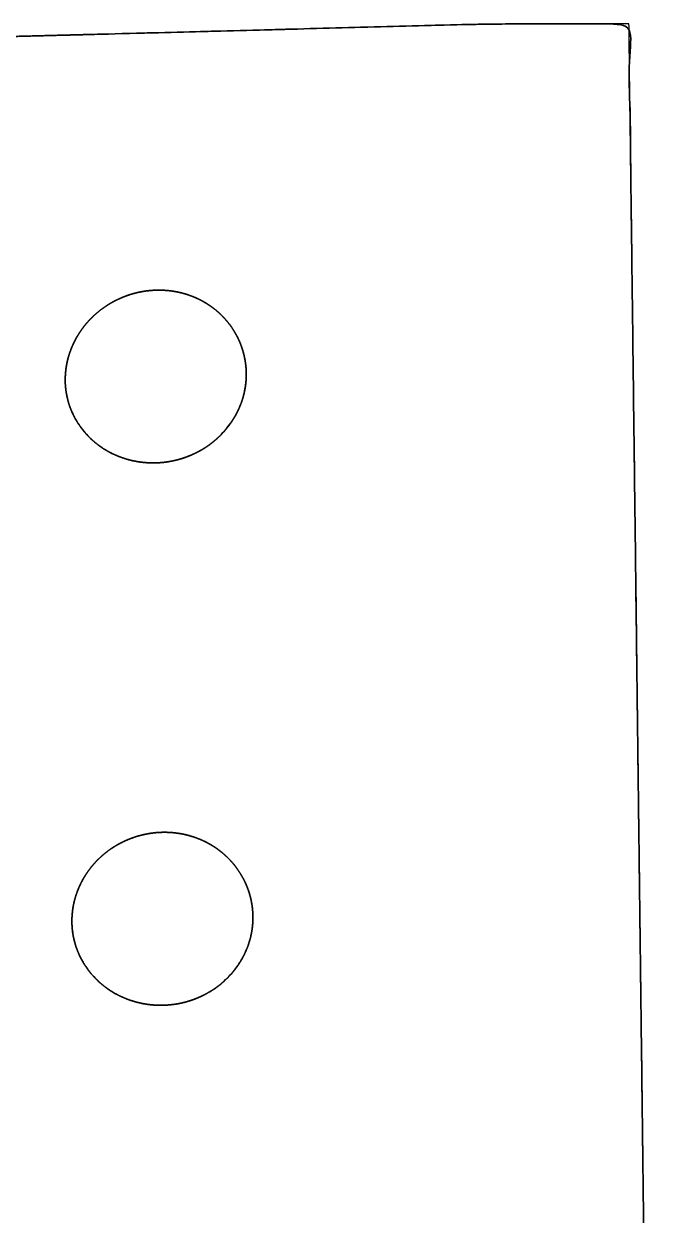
# Model space of a CAD drawing. Header units: millimetres. Extents: x 0 to 2650, y -1173 to 718.
# Drawn here: x 1140.6 to 1273.1, y 474.3 to 717.9 of the extents above; entities that cross this region are included whole.
import ezdxf

# ---------------------------------------------------------------- set-up
doc = ezdxf.new("R2010")
doc.units = ezdxf.units.MM
doc.layers.add('Blocks', color=7, linetype='Continuous')
doc.layers.add('Blocks$Inner', color=7, linetype='Continuous', lineweight=25, true_color=0x007f00)
doc.layers.add('Blocks$Outline', color=7, linetype='Continuous', lineweight=35, true_color=0xff3f3f)

# ---------------------------------------------------------------- blocks, each defined once
blk = doc.blocks.new('Balcony Lounge Bench Front')
at = {"layer": 'Blocks$Inner'}
for points, knots in [([(1229.03, 717.67), (1217.41, 717.37), (1205.79, 717.05), (1194.16, 716.74), (1170.93, 716.12), (1147.69, 715.51), (1124.44, 714.92), (1105.37, 714.44), (1085.8, 713.96), (1065.73, 713.49), (1038.53, 712.85), (1011.88, 712.28), (985.8, 711.77), (985.48, 711.76), (985.16, 711.76), (984.84, 711.75), (964.78, 711.36), (944.61, 711.01), (924.33, 710.69), (909.44, 710.46), (894.76, 710.26), (880.3, 710.08), (866.32, 709.91), (852.72, 709.76), (839.5, 709.64), (839.34, 709.64), (839.19, 709.64), (839.03, 709.63), (815.29, 709.41), (791.32, 709.25), (767.57, 709.15), (746.77, 709.06), (725.79, 709.01), (704.99, 709.01)], [483.749244, 483.749244, 483.749244, 483.749244, 518.814716, 518.814716, 518.814716, 588.890593, 588.890593, 588.890593, 647.860592, 647.860592, 647.860592, 728.074023, 728.074023, 728.074023, 729.039601, 729.039601, 729.039601, 789.695526, 789.695526, 789.695526, 833.799507, 833.799507, 833.799507, 874.65809, 874.65809, 874.65809, 875.123687, 875.123687, 875.123687, 946.622931, 946.622931, 946.622931, 1009.202222, 1009.202222, 1009.202222, 1009.202222]), ([(1246.77, 717.84), (1243.76, 717.84), (1240.97, 717.85), (1237.96, 717.82), (1234.99, 717.8), (1231.99, 717.75), (1229.03, 717.67)], [465.98297, 465.98297, 465.98297, 465.98297, 474.803647, 474.803647, 474.803647, 483.749244, 483.749244, 483.749244, 483.749244]), ([(1166.94, 628.08), (1168.18, 628.07), (1169.4, 628.18), (1170.62, 628.41), (1171.22, 628.52), (1171.83, 628.66), (1172.42, 628.83), (1173.01, 629), (1173.61, 629.2), (1174.18, 629.42), (1175.33, 629.87), (1176.43, 630.42), (1177.47, 631.08), (1177.73, 631.24), (1177.98, 631.41), (1178.23, 631.58), (1178.49, 631.76), (1178.74, 631.94), (1178.98, 632.13), (1179.46, 632.5), (1179.93, 632.89), (1180.37, 633.31), (1181.25, 634.14), (1182.04, 635.04), (1182.74, 636), (1182.92, 636.25), (1183.09, 636.5), (1183.25, 636.75), (1183.41, 637), (1183.57, 637.25), (1183.72, 637.5), (1184.01, 638.01), (1184.28, 638.53), (1184.52, 639.07), (1184.77, 639.6), (1184.98, 640.14), (1185.17, 640.68), (1185.26, 640.96), (1185.35, 641.24), (1185.43, 641.51), (1185.51, 641.79), (1185.58, 642.08), (1185.65, 642.36), (1185.91, 643.48), (1186.05, 644.61), (1186.08, 645.74), (1186.08, 645.89), (1186.08, 646.03), (1186.08, 646.18)], [160.116693, 160.116693, 160.116693, 160.116693, 163.82981, 163.82981, 163.82981, 165.68185, 165.68185, 165.68185, 167.546588, 167.546588, 167.546588, 171.244552, 171.244552, 171.244552, 172.170214, 172.170214, 172.170214, 173.101098, 173.101098, 173.101098, 174.952354, 174.952354, 174.952354, 178.638245, 178.638245, 178.638245, 179.566124, 179.566124, 179.566124, 180.490079, 180.490079, 180.490079, 182.325152, 182.325152, 182.325152, 184.157399, 184.157399, 184.157399, 185.077815, 185.077815, 185.077815, 186.002796, 186.002796, 186.002796, 189.669817, 189.669817, 189.669817, 190.14048, 190.14048, 190.14048, 190.14048]), ([(1149.08, 645.05), (1149.08, 644.07), (1149.17, 643.1), (1149.35, 642.14), (1149.4, 641.86), (1149.45, 641.59), (1149.52, 641.31), (1149.58, 641.04), (1149.65, 640.77), (1149.73, 640.5), (1149.88, 639.97), (1150.07, 639.44), (1150.28, 638.93), (1150.48, 638.41), (1150.72, 637.9), (1150.98, 637.41), (1151.11, 637.16), (1151.25, 636.91), (1151.4, 636.67), (1151.54, 636.43), (1151.69, 636.18), (1151.85, 635.95), (1152.48, 635.01), (1153.2, 634.13), (1154.01, 633.32), (1154.42, 632.92), (1154.85, 632.53), (1155.3, 632.17), (1155.53, 631.98), (1155.76, 631.8), (1156, 631.63), (1156.23, 631.46), (1156.47, 631.29), (1156.72, 631.13), (1157.7, 630.48), (1158.74, 629.94), (1159.84, 629.48), (1160.4, 629.26), (1160.97, 629.06), (1161.55, 628.88), (1162.12, 628.71), (1162.71, 628.56), (1163.3, 628.45), (1164.5, 628.21), (1165.71, 628.09), (1166.94, 628.08)], [131.051475, 131.051475, 131.051475, 131.051475, 134.255959, 134.255959, 134.255959, 135.180737, 135.180737, 135.180737, 136.101025, 136.101025, 136.101025, 137.932197, 137.932197, 137.932197, 139.765233, 139.765233, 139.765233, 140.687844, 140.687844, 140.687844, 141.61449, 141.61449, 141.61449, 145.294855, 145.294855, 145.294855, 147.143208, 147.143208, 147.143208, 148.07277, 148.07277, 148.07277, 148.997226, 148.997226, 148.997226, 152.690666, 152.690666, 152.690666, 154.55371, 154.55371, 154.55371, 156.404576, 156.404576, 156.404576, 160.116693, 160.116693, 160.116693, 160.116693]), ([(1150.45, 534.36), (1150.45, 533.33), (1150.54, 532.31), (1150.73, 531.3), (1150.79, 531.02), (1150.85, 530.75), (1150.91, 530.47), (1150.98, 530.2), (1151.05, 529.93), (1151.13, 529.66), (1151.29, 529.12), (1151.48, 528.59), (1151.7, 528.07), (1151.91, 527.55), (1152.15, 527.04), (1152.42, 526.55), (1152.55, 526.3), (1152.69, 526.05), (1152.84, 525.8), (1152.99, 525.56), (1153.14, 525.32), (1153.3, 525.08), (1153.94, 524.13), (1154.68, 523.25), (1155.5, 522.44), (1155.92, 522.03), (1156.35, 521.64), (1156.81, 521.27), (1157.04, 521.09), (1157.28, 520.91), (1157.52, 520.73), (1157.75, 520.56), (1158, 520.39), (1158.24, 520.23), (1159.23, 519.58), (1160.29, 519.03), (1161.4, 518.58), (1161.96, 518.35), (1162.53, 518.15), (1163.12, 517.98), (1163.7, 517.8), (1164.29, 517.66), (1164.88, 517.54), (1166.08, 517.31), (1167.3, 517.19), (1168.53, 517.18)], [130.709713, 130.709713, 130.709713, 130.709713, 134.067387, 134.067387, 134.067387, 134.99085, 134.99085, 134.99085, 135.909784, 135.909784, 135.909784, 137.738185, 137.738185, 137.738185, 139.568251, 139.568251, 139.568251, 140.489266, 140.489266, 140.489266, 141.41436, 141.41436, 141.41436, 145.087871, 145.087871, 145.087871, 146.932073, 146.932073, 146.932073, 147.859618, 147.859618, 147.859618, 148.781992, 148.781992, 148.781992, 152.465944, 152.465944, 152.465944, 154.32373, 154.32373, 154.32373, 156.169183, 156.169183, 156.169183, 159.869581, 159.869581, 159.869581, 159.869581]), ([(1168.53, 517.18), (1169.76, 517.18), (1170.99, 517.29), (1172.2, 517.51), (1172.81, 517.63), (1173.4, 517.77), (1174, 517.94), (1174.59, 518.11), (1175.18, 518.31), (1175.75, 518.53), (1176.89, 518.98), (1177.98, 519.54), (1179.01, 520.19), (1179.26, 520.35), (1179.52, 520.52), (1179.77, 520.69), (1180.01, 520.87), (1180.26, 521.05), (1180.5, 521.24), (1180.98, 521.61), (1181.44, 522), (1181.87, 522.42), (1182.74, 523.24), (1183.52, 524.14), (1184.21, 525.1), (1184.38, 525.35), (1184.55, 525.59), (1184.71, 525.84), (1184.87, 526.09), (1185.02, 526.34), (1185.16, 526.6), (1185.45, 527.11), (1185.72, 527.62), (1185.95, 528.15), (1186.19, 528.68), (1186.4, 529.22), (1186.58, 529.77), (1186.67, 530.04), (1186.75, 530.32), (1186.83, 530.59), (1186.91, 530.87), (1186.98, 531.15), (1187.04, 531.44), (1187.29, 532.55), (1187.42, 533.68), (1187.44, 534.82), (1187.44, 534.91), (1187.45, 535.01), (1187.45, 535.1)], [159.869581, 159.869581, 159.869581, 159.869581, 163.570365, 163.570365, 163.570365, 165.416267, 165.416267, 165.416267, 167.274708, 167.274708, 167.274708, 170.960604, 170.960604, 170.960604, 171.883527, 171.883527, 171.883527, 172.811678, 172.811678, 172.811678, 174.657171, 174.657171, 174.657171, 178.333528, 178.333528, 178.333528, 179.259261, 179.259261, 179.259261, 180.180883, 180.180883, 180.180883, 182.011919, 182.011919, 182.011919, 183.84087, 183.84087, 183.84087, 184.759883, 184.759883, 184.759883, 185.683361, 185.683361, 185.683361, 189.344879, 189.344879, 189.344879, 189.656915, 189.656915, 189.656915, 189.656915])]:
    blk.add_open_spline(points, degree=3, knots=knots, dxfattribs=at)
for points, degree in [([(1264.3, 717.83), (1258.46, 717.85), (1252.62, 717.85), (1246.77, 717.84)], 3), ([(1264.4, 709.23), (1264.4, 709.5), (1264.39, 710.03), (1264.38, 710.81), (1264.37, 711.57), (1264.37, 712.31), (1264.36, 713.01), (1264.35, 713.67), (1264.34, 714.3), (1264.34, 714.89), (1264.33, 715.43), (1264.33, 715.92), (1264.32, 716.36), (1264.32, 716.75), (1264.31, 717.08), (1264.31, 717.35), (1264.3, 717.57), (1264.3, 717.73), (1264.3, 717.79), (1264.3, 717.83)], 3), ([(1268.27, 392.46), (1266.34, 550.84), (1264.4, 709.23)], 2)]:
    blk.add_open_spline(points, degree=degree, dxfattribs=at)
for points, weights, knots in [([(1168.06, 663.41), (1167.78, 663.41), (1167.5, 663.4), (1167.23, 663.39), (1166.9, 663.37), (1166.57, 663.34), (1166.24, 663.31), (1165.63, 663.25), (1165.03, 663.16), (1164.43, 663.04), (1163.24, 662.8), (1162.08, 662.45), (1160.95, 662), (1160.39, 661.77), (1159.83, 661.52), (1159.28, 661.24), (1158.74, 660.96), (1158.22, 660.66), (1157.71, 660.33), (1156.69, 659.68), (1155.73, 658.94), (1154.85, 658.1), (1153.96, 657.27), (1153.17, 656.36), (1152.47, 655.39), (1152.13, 654.91), (1151.8, 654.41), (1151.5, 653.89), (1151.2, 653.38), (1150.92, 652.84), (1150.68, 652.3), (1150.18, 651.22), (1149.8, 650.11), (1149.54, 648.97), (1149.47, 648.68), (1149.41, 648.4), (1149.36, 648.11), (1149.31, 647.82), (1149.26, 647.53), (1149.22, 647.24), (1149.15, 646.65), (1149.11, 646.07), (1149.09, 645.49), (1149.09, 645.34), (1149.08, 645.2), (1149.08, 645.05)], [1, 1, 1, 1, 0.999999955845, 0.999999911691, 0.999999867538, 0.999999867038, 0.999999866547, 0.999999866069, 0.999999865115, 0.999999864211, 0.999999863366, 0.999999862944, 0.999999862535, 0.999999862151, 0.999999861766, 0.999999861405, 0.999999861066, 0.999999860388, 0.999999859801, 0.999999859312, 0.999999858823, 0.999999858448, 0.999999858179, 0.999999858045, 0.999999857937, 0.999999857857, 0.999999857776, 0.999999857722, 0.999999857696, 0.999999857643, 0.999999857697, 0.999999857847, 0.999999857884, 0.999999857928, 0.999999857978, 0.999999858027, 0.999999858083, 0.999999858144, 0.999999858267, 0.999999858411, 0.999999858576, 0.999999858617, 0.99999985866, 0.999999858704], [87.850623, 87.850623, 87.850623, 87.850623, 89.067969, 89.067969, 89.067969, 90.527146, 90.527146, 90.527146, 93.199259, 93.199259, 93.199259, 98.510759, 98.510759, 98.510759, 101.184701, 101.184701, 101.184701, 103.83747, 103.83747, 103.83747, 109.151509, 109.151509, 109.151509, 114.459431, 114.459431, 114.459431, 117.107649, 117.107649, 117.107649, 119.773864, 119.773864, 119.773864, 125.065742, 125.065742, 125.065742, 126.392781, 126.392781, 126.392781, 127.727665, 127.727665, 127.727665, 130.381619, 130.381619, 130.381619, 131.051475, 131.051475, 131.051475, 131.051475]), ([(1186.08, 646.18), (1186.08, 646.61), (1186.07, 647.05), (1186.04, 647.48), (1186.01, 647.77), (1185.98, 648.07), (1185.95, 648.36), (1185.91, 648.65), (1185.86, 648.94), (1185.81, 649.22), (1185.6, 650.37), (1185.28, 651.48), (1184.85, 652.56), (1184.74, 652.83), (1184.62, 653.09), (1184.5, 653.36), (1184.37, 653.62), (1184.24, 653.89), (1184.11, 654.14), (1183.83, 654.66), (1183.53, 655.16), (1183.21, 655.64), (1182.57, 656.6), (1181.82, 657.49), (1180.98, 658.32), (1180.14, 659.14), (1179.23, 659.87), (1178.24, 660.5), (1177.75, 660.82), (1177.24, 661.12), (1176.71, 661.39), (1176.19, 661.66), (1175.64, 661.9), (1175.09, 662.12), (1173.98, 662.56), (1172.84, 662.88), (1171.66, 663.1), (1171.07, 663.21), (1170.48, 663.29), (1169.87, 663.34), (1169.27, 663.39), (1168.66, 663.42), (1168.06, 663.41)], [0.99999993332, 0.999999933313, 0.9999999333, 0.999999933281, 0.999999933267, 0.999999933251, 0.999999933231, 0.999999933212, 0.999999933189, 0.999999933164, 0.999999933061, 0.999999932909, 0.999999932703, 0.999999932652, 0.999999932597, 0.999999932539, 0.99999993248, 0.999999932418, 0.999999932354, 0.999999932224, 0.999999932083, 0.999999931929, 0.999999931621, 0.999999931264, 0.999999930855, 0.999999930446, 0.999999929996, 0.999999929509, 0.999999929266, 0.999999929013, 0.999999928751, 0.999999928489, 0.999999928217, 0.999999927941, 0.999999927389, 0.99999992682, 0.999999926237, 0.999999925946, 0.99999992565, 0.999999925353, 0.999999950234, 0.999999975116, 1], [190.14048, 190.14048, 190.14048, 190.14048, 191.492946, 191.492946, 191.492946, 192.409684, 192.409684, 192.409684, 193.321399, 193.321399, 193.321399, 196.957079, 196.957079, 196.957079, 197.871576, 197.871576, 197.871576, 198.788907, 198.788907, 198.788907, 200.610083, 200.610083, 200.610083, 204.259835, 204.259835, 204.259835, 207.914986, 207.914986, 207.914986, 209.739233, 209.739233, 209.739233, 211.577574, 211.577574, 211.577574, 215.227997, 215.227997, 215.227997, 217.063485, 217.063485, 217.063485, 218.902095, 218.902095, 218.902095, 218.902095]), ([(1169.25, 552.55), (1169.08, 552.55), (1168.9, 552.55), (1168.72, 552.54), (1168.29, 552.53), (1167.86, 552.5), (1167.43, 552.46), (1166.82, 552.39), (1166.22, 552.3), (1165.63, 552.19), (1164.44, 551.95), (1163.28, 551.61), (1162.15, 551.16), (1161.59, 550.93), (1161.03, 550.67), (1160.49, 550.4), (1159.95, 550.12), (1159.43, 549.81), (1158.92, 549.49), (1158.41, 549.17), (1157.92, 548.82), (1157.45, 548.45), (1156.98, 548.08), (1156.52, 547.68), (1156.08, 547.26), (1155.2, 546.43), (1154.42, 545.53), (1153.74, 544.56), (1153.39, 544.07), (1153.07, 543.57), (1152.78, 543.06), (1152.48, 542.54), (1152.21, 542.01), (1151.97, 541.47), (1151.49, 540.39), (1151.12, 539.28), (1150.86, 538.14), (1150.8, 537.85), (1150.74, 537.56), (1150.69, 537.27), (1150.64, 536.98), (1150.6, 536.69), (1150.57, 536.4), (1150.5, 535.82), (1150.46, 535.23), (1150.45, 534.65), (1150.45, 534.56), (1150.45, 534.46), (1150.45, 534.36)], [1, 1, 1, 1, 0.999999991736, 0.999999983473, 0.99999997521, 0.999999975147, 0.999999975085, 0.999999975025, 0.999999974905, 0.999999974792, 0.999999974688, 0.999999974636, 0.999999974587, 0.99999997454, 0.999999974494, 0.99999997445, 0.99999997441, 0.99999997437, 0.999999974333, 0.9999999743, 0.999999974266, 0.999999974236, 0.999999974209, 0.999999974155, 0.999999974116, 0.999999974092, 0.99999997408, 0.999999974072, 0.999999974067, 0.999999974062, 0.999999974061, 0.999999974063, 0.999999974067, 0.999999974085, 0.999999974115, 0.999999974123, 0.999999974131, 0.99999997414, 0.999999974149, 0.999999974159, 0.99999997417, 0.999999974191, 0.999999974214, 0.99999997424, 0.999999974244, 0.999999974249, 0.999999974253], [87.789641, 87.789641, 87.789641, 87.789641, 88.569659, 88.569659, 88.569659, 90.459526, 90.459526, 90.459526, 93.124723, 93.124723, 93.124723, 98.424745, 98.424745, 98.424745, 101.093812, 101.093812, 101.093812, 103.742205, 103.742205, 103.742205, 106.383946, 106.383946, 106.383946, 109.044612, 109.044612, 109.044612, 114.348429, 114.348429, 114.348429, 116.996275, 116.996275, 116.996275, 119.661792, 119.661792, 119.661792, 124.952969, 124.952969, 124.952969, 126.280133, 126.280133, 126.280133, 127.61497, 127.61497, 127.61497, 130.268177, 130.268177, 130.268177, 130.709713, 130.709713, 130.709713, 130.709713]), ([(1187.45, 535.1), (1187.45, 535.59), (1187.43, 536.07), (1187.38, 536.56), (1187.36, 536.85), (1187.33, 537.14), (1187.29, 537.44), (1187.25, 537.73), (1187.2, 538.01), (1187.15, 538.3), (1186.93, 539.44), (1186.6, 540.56), (1186.15, 541.64), (1186.04, 541.91), (1185.92, 542.17), (1185.8, 542.44), (1185.67, 542.7), (1185.54, 542.97), (1185.4, 543.22), (1185.12, 543.74), (1184.82, 544.24), (1184.49, 544.72), (1183.84, 545.68), (1183.09, 546.58), (1182.24, 547.41), (1181.82, 547.82), (1181.37, 548.21), (1180.91, 548.58), (1180.45, 548.95), (1179.97, 549.29), (1179.48, 549.61), (1178.98, 549.93), (1178.47, 550.23), (1177.94, 550.5), (1177.41, 550.77), (1176.86, 551.02), (1176.31, 551.24), (1175.19, 551.68), (1174.05, 552.01), (1172.87, 552.23), (1172.28, 552.34), (1171.68, 552.42), (1171.07, 552.48), (1170.47, 552.53), (1169.86, 552.56), (1169.25, 552.55)], [0.999999965932, 0.999999965929, 0.999999965924, 0.999999965915, 0.99999996591, 0.999999965904, 0.999999965897, 0.99999996589, 0.999999965882, 0.999999965873, 0.999999965836, 0.999999965782, 0.99999996571, 0.999999965691, 0.999999965672, 0.999999965652, 0.999999965631, 0.99999996561, 0.999999965587, 0.999999965542, 0.999999965493, 0.999999965439, 0.999999965332, 0.999999965208, 0.999999965067, 0.999999964996, 0.999999964922, 0.999999964845, 0.999999964767, 0.999999964687, 0.999999964603, 0.99999996452, 0.999999964433, 0.999999964344, 0.999999964254, 0.999999964161, 0.999999964067, 0.999999963879, 0.999999963685, 0.999999963488, 0.99999996339, 0.99999996329, 0.99999996319, 0.99999997546, 0.999999987729, 1], [189.656915, 189.656915, 189.656915, 189.656915, 191.165478, 191.165478, 191.165478, 192.081142, 192.081142, 192.081142, 192.991683, 192.991683, 192.991683, 196.622263, 196.622263, 196.622263, 197.535297, 197.535297, 197.535297, 198.451071, 198.451071, 198.451071, 200.268808, 200.268808, 200.268808, 203.909967, 203.909967, 203.909967, 205.736813, 205.736813, 205.736813, 207.550682, 207.550682, 207.550682, 209.368956, 209.368956, 209.368956, 211.201161, 211.201161, 211.201161, 214.838665, 214.838665, 214.838665, 216.667304, 216.667304, 216.667304, 218.499354, 218.499354, 218.499354, 218.499354])]:
    blk.add_rational_spline(points, weights, degree=3, knots=knots, dxfattribs=at)
at = {"layer": 'Blocks$Outline'}
for points, weights, knots in [([(1272.78, 7.4), (1272.85, 7.4), (1272.91, 7.41), (1272.98, 7.41), (1271.81, 102.57), (1270.65, 197.73), (1269.49, 292.89), (1269.09, 325.86), (1268.67, 359.69), (1268.27, 392.46), (1266.98, 498.05), (1265.69, 603.64), (1264.4, 709.23), (1264.4, 709.5), (1264.39, 710.03), (1264.38, 710.81), (1264.37, 711.57), (1264.37, 712.31), (1264.36, 713.01), (1264.35, 713.67), (1264.34, 714.3), (1264.34, 714.89), (1264.33, 715.43), (1264.33, 715.92), (1264.32, 716.36), (1264.32, 716.75), (1264.31, 717.08), (1264.31, 717.35), (1264.3, 717.57), (1264.3, 717.73), (1264.3, 717.79), (1264.3, 717.83), (1258.46, 717.85), (1252.62, 717.85), (1246.77, 717.84), (1243.76, 717.84), (1240.97, 717.85), (1237.96, 717.82), (1234.99, 717.8), (1231.99, 717.75), (1229.03, 717.67), (1217.41, 717.37), (1205.79, 717.05), (1194.16, 716.74), (1170.93, 716.12), (1147.69, 715.51), (1124.44, 714.92), (1105.37, 714.44), (1085.8, 713.96), (1065.73, 713.49), (1038.53, 712.85), (1011.88, 712.28), (985.8, 711.77), (985.48, 711.76), (985.16, 711.76), (984.84, 711.75), (964.78, 711.36), (944.61, 711.01), (924.33, 710.69), (909.44, 710.46), (894.76, 710.26), (880.3, 710.08), (866.32, 709.91), (852.72, 709.76), (839.5, 709.64), (839.34, 709.64), (839.19, 709.64), (839.03, 709.63), (815.29, 709.41), (791.32, 709.25), (767.57, 709.15), (746.77, 709.06), (725.79, 709.01), (704.99, 709.01), (684.2, 709.01), (663.22, 709.06), (642.42, 709.15), (618.67, 709.25), (594.7, 709.41), (570.96, 709.63), (570.8, 709.64), (570.65, 709.64), (570.49, 709.64), (557.27, 709.76), (543.66, 709.91), (529.69, 710.08), (515.22, 710.26), (500.55, 710.46), (485.66, 710.69), (465.38, 711.01), (445.21, 711.36), (425.15, 711.75), (424.83, 711.76), (424.51, 711.76), (424.19, 711.77), (398.11, 712.28), (371.46, 712.85), (344.26, 713.49), (324.19, 713.96), (304.62, 714.44), (285.55, 714.92), (262.3, 715.51), (239.06, 716.12), (215.83, 716.74), (204.2, 717.05), (192.58, 717.37), (180.96, 717.67), (178, 717.75), (175, 717.8), (172.03, 717.82), (169.02, 717.85), (166.23, 717.84), (163.21, 717.84), (157.37, 717.85), (151.53, 717.85), (145.69, 717.83), (145.69, 717.79), (145.69, 717.73), (145.69, 717.57), (145.68, 717.35), (145.68, 717.08), (145.67, 716.75), (145.67, 716.36), (145.66, 715.92), (145.66, 715.43), (145.65, 714.89), (145.65, 714.3), (145.64, 713.67), (145.63, 713.01), (145.62, 712.31), (145.61, 711.57), (145.61, 710.81), (145.6, 710.03), (145.59, 709.5), (145.59, 709.23), (144.3, 603.64), (143.01, 498.05), (141.72, 392.46), (141.32, 359.69), (140.9, 325.86), (140.5, 292.89), (139.34, 197.73), (138.18, 102.57), (137.01, 7.41), (137.08, 7.41), (137.14, 7.4), (137.21, 7.4)], [1, 1, 1, 1, 1, 1, 1, 0.98089198336, 0.98089198336, 1, 1, 1, 1, 1, 1, 1, 1, 1, 1, 1, 1, 1, 1, 1, 1, 1, 1, 1, 1, 1, 1, 1, 1, 1, 1, 1, 1, 1, 1, 1, 1, 1, 1, 1, 1, 1, 1, 1, 1, 1, 1, 1, 1, 1, 1, 1, 1, 1, 1, 1, 1, 1, 1, 1, 1, 1, 1, 1, 1, 1, 1, 1, 1, 1, 1, 1, 1, 1, 1, 1, 1, 1, 1, 1, 1, 1, 1, 1, 1, 1, 1, 1, 1, 1, 1, 1, 1, 1, 1, 1, 1, 1, 1, 1, 1, 1, 1, 1, 1, 1, 1, 1, 1, 1, 1, 1, 1, 1, 1, 1, 1, 1, 1, 1, 1, 1, 1, 1, 1, 1, 1, 1, 1, 1, 1, 1, 1, 1, 0.98089198336, 0.98089198336, 1, 1, 1, 1, 1, 1, 1], [0.991235, 0.991235, 0.991235, 0.991235, 1, 1, 1, 2, 2, 2, 104.520259, 104.520259, 104.520259, 431.459196, 431.459196, 431.459196, 432.459196, 433.459196, 434.459196, 435.459196, 436.459196, 437.459196, 438.459196, 439.459196, 440.459196, 441.459196, 442.459196, 443.459196, 444.459196, 445.459196, 446.459196, 447.459196, 448.459196, 448.459196, 448.459196, 465.98297, 465.98297, 465.98297, 474.803647, 474.803647, 474.803647, 483.749244, 483.749244, 483.749244, 518.814716, 518.814716, 518.814716, 588.890593, 588.890593, 588.890593, 647.860592, 647.860592, 647.860592, 728.074023, 728.074023, 728.074023, 729.039601, 729.039601, 729.039601, 789.695526, 789.695526, 789.695526, 833.799507, 833.799507, 833.799507, 874.65809, 874.65809, 874.65809, 875.123687, 875.123687, 875.123687, 946.622931, 946.622931, 946.622931, 1009.202222, 1009.202222, 1009.202222, 1071.781512, 1071.781512, 1071.781512, 1143.280756, 1143.280756, 1143.280756, 1143.746353, 1143.746353, 1143.746353, 1184.604936, 1184.604936, 1184.604936, 1228.708918, 1228.708918, 1228.708918, 1289.364842, 1289.364842, 1289.364842, 1290.33042, 1290.33042, 1290.33042, 1370.543851, 1370.543851, 1370.543851, 1429.51385, 1429.51385, 1429.51385, 1499.589727, 1499.589727, 1499.589727, 1534.655199, 1534.655199, 1534.655199, 1543.600796, 1543.600796, 1543.600796, 1552.421473, 1552.421473, 1552.421473, 1569.945248, 1569.945248, 1569.945248, 1570.945248, 1571.945248, 1572.945248, 1573.945248, 1574.945248, 1575.945248, 1576.945248, 1577.945248, 1578.945248, 1579.945248, 1580.945248, 1581.945248, 1582.945248, 1583.945248, 1584.945248, 1585.945248, 1586.945248, 1586.945248, 1586.945248, 1913.884184, 1913.884184, 1913.884184, 2016.404443, 2016.404443, 2016.404443, 2017.404443, 2017.404443, 2017.404443, 2017.413208, 2017.413208, 2017.413208, 2017.413208]), ([(1168.06, 663.41), (1168.66, 663.42), (1169.27, 663.39), (1169.87, 663.34), (1170.48, 663.29), (1171.07, 663.21), (1171.66, 663.1), (1172.84, 662.88), (1173.98, 662.56), (1175.09, 662.12), (1175.64, 661.9), (1176.19, 661.66), (1176.71, 661.39), (1177.24, 661.12), (1177.75, 660.82), (1178.24, 660.5), (1179.23, 659.87), (1180.14, 659.14), (1180.98, 658.32), (1181.82, 657.49), (1182.57, 656.6), (1183.21, 655.64), (1183.53, 655.16), (1183.83, 654.66), (1184.11, 654.14), (1184.24, 653.89), (1184.37, 653.62), (1184.5, 653.36), (1184.62, 653.09), (1184.74, 652.83), (1184.85, 652.56), (1185.28, 651.48), (1185.6, 650.37), (1185.81, 649.22), (1185.86, 648.94), (1185.91, 648.65), (1185.95, 648.36), (1185.98, 648.07), (1186.01, 647.77), (1186.04, 647.48), (1186.07, 647.05), (1186.08, 646.61), (1186.08, 646.18), (1186.08, 646.03), (1186.08, 645.89), (1186.08, 645.74), (1186.05, 644.61), (1185.91, 643.48), (1185.65, 642.36), (1185.58, 642.08), (1185.51, 641.79), (1185.43, 641.51), (1185.35, 641.24), (1185.26, 640.96), (1185.17, 640.68), (1184.98, 640.14), (1184.77, 639.6), (1184.52, 639.07), (1184.28, 638.53), (1184.01, 638.01), (1183.72, 637.5), (1183.57, 637.25), (1183.41, 637), (1183.25, 636.75), (1183.09, 636.5), (1182.92, 636.25), (1182.74, 636), (1182.04, 635.04), (1181.25, 634.14), (1180.37, 633.31), (1179.93, 632.89), (1179.46, 632.5), (1178.98, 632.13), (1178.74, 631.94), (1178.49, 631.76), (1178.23, 631.58), (1177.98, 631.41), (1177.73, 631.24), (1177.47, 631.08), (1176.43, 630.42), (1175.33, 629.87), (1174.18, 629.42), (1173.61, 629.2), (1173.01, 629), (1172.42, 628.83), (1171.83, 628.66), (1171.22, 628.52), (1170.62, 628.41), (1169.4, 628.18), (1168.18, 628.07), (1166.94, 628.08), (1165.71, 628.09), (1164.5, 628.21), (1163.3, 628.45), (1162.71, 628.56), (1162.12, 628.71), (1161.55, 628.88), (1160.97, 629.06), (1160.4, 629.26), (1159.84, 629.48), (1158.74, 629.94), (1157.7, 630.48), (1156.72, 631.13), (1156.47, 631.29), (1156.23, 631.46), (1156, 631.63), (1155.76, 631.8), (1155.53, 631.98), (1155.3, 632.17), (1154.85, 632.53), (1154.42, 632.92), (1154.01, 633.32), (1153.2, 634.13), (1152.48, 635.01), (1151.85, 635.95), (1151.69, 636.18), (1151.54, 636.43), (1151.4, 636.67), (1151.25, 636.91), (1151.11, 637.16), (1150.98, 637.41), (1150.72, 637.9), (1150.48, 638.41), (1150.28, 638.93), (1150.07, 639.44), (1149.88, 639.97), (1149.73, 640.5), (1149.65, 640.77), (1149.58, 641.04), (1149.52, 641.31), (1149.45, 641.59), (1149.4, 641.86), (1149.35, 642.14), (1149.17, 643.1), (1149.08, 644.07), (1149.08, 645.05), (1149.08, 645.2), (1149.09, 645.34), (1149.09, 645.49), (1149.11, 646.07), (1149.15, 646.65), (1149.22, 647.24), (1149.26, 647.53), (1149.31, 647.82), (1149.36, 648.11), (1149.41, 648.4), (1149.47, 648.68), (1149.54, 648.97), (1149.8, 650.11), (1150.18, 651.22), (1150.68, 652.3), (1150.92, 652.84), (1151.2, 653.38), (1151.5, 653.89), (1151.8, 654.41), (1152.13, 654.91), (1152.47, 655.39), (1153.17, 656.36), (1153.96, 657.27), (1154.85, 658.1), (1155.73, 658.94), (1156.69, 659.68), (1157.71, 660.33), (1158.22, 660.66), (1158.74, 660.96), (1159.28, 661.24), (1159.83, 661.52), (1160.39, 661.77), (1160.95, 662), (1162.08, 662.45), (1163.24, 662.8), (1164.43, 663.04), (1165.03, 663.16), (1165.63, 663.25), (1166.24, 663.31), (1166.57, 663.34), (1166.9, 663.37), (1167.23, 663.39), (1167.5, 663.4), (1167.78, 663.41), (1168.06, 663.41)], [0.999999925384, 0.9999999005, 0.999999875618, 0.999999850737, 0.999999851034, 0.99999985133, 0.999999851621, 0.999999852204, 0.999999852773, 0.999999853325, 0.999999853601, 0.999999853873, 0.999999854135, 0.999999854397, 0.99999985465, 0.999999854893, 0.99999985538, 0.999999855829, 0.999999856239, 0.999999856648, 0.999999857005, 0.999999857313, 0.999999857467, 0.999999857608, 0.999999857738, 0.999999857802, 0.999999857864, 0.999999857923, 0.999999857981, 0.999999858036, 0.999999858087, 0.999999858293, 0.999999858445, 0.999999858547, 0.999999858573, 0.999999858596, 0.999999858615, 0.999999858635, 0.999999858651, 0.999999858665, 0.999999858684, 0.999999858697, 0.999999858704, 0.999999858704, 0.999999858704, 0.999999858704, 0.999999858704, 0.999999858704, 0.999999858704, 0.999999858704, 0.999999858704, 0.999999858704, 0.999999858704, 0.999999858704, 0.999999858704, 0.999999858704, 0.999999858704, 0.999999858704, 0.999999858704, 0.999999858704, 0.999999858704, 0.999999858704, 0.999999858704, 0.999999858704, 0.999999858704, 0.999999858704, 0.999999858704, 0.999999858704, 0.999999858704, 0.999999858704, 0.999999858704, 0.999999858704, 0.999999858704, 0.999999858704, 0.999999858704, 0.999999858704, 0.999999858704, 0.999999858704, 0.999999858704, 0.999999858704, 0.999999858704, 0.999999858704, 0.999999858704, 0.999999858704, 0.999999858704, 0.999999858704, 0.999999858704, 0.999999858704, 0.999999858704, 0.999999858704, 0.999999858704, 0.999999858704, 0.999999858704, 0.999999858704, 0.999999858704, 0.999999858704, 0.999999858704, 0.999999858704, 0.999999858704, 0.999999858704, 0.999999858704, 0.999999858704, 0.999999858704, 0.999999858704, 0.999999858704, 0.999999858704, 0.999999858704, 0.999999858704, 0.999999858704, 0.999999858704, 0.999999858704, 0.999999858704, 0.999999858704, 0.999999858704, 0.999999858704, 0.999999858704, 0.999999858704, 0.999999858704, 0.999999858704, 0.999999858704, 0.999999858704, 0.999999858704, 0.999999858704, 0.999999858704, 0.999999858704, 0.999999858704, 0.999999858704, 0.999999858704, 0.999999858704, 0.999999858704, 0.999999858704, 0.999999858704, 0.999999858704, 0.999999858704, 0.999999858704, 0.999999858704, 0.99999985866, 0.999999858617, 0.999999858576, 0.999999858411, 0.999999858267, 0.999999858144, 0.999999858083, 0.999999858027, 0.999999857978, 0.999999857928, 0.999999857884, 0.999999857847, 0.999999857697, 0.999999857643, 0.999999857696, 0.999999857722, 0.999999857776, 0.999999857857, 0.999999857937, 0.999999858045, 0.999999858179, 0.999999858448, 0.999999858823, 0.999999859312, 0.999999859801, 0.999999860388, 0.999999861066, 0.999999861405, 0.999999861766, 0.999999862151, 0.999999862535, 0.999999862944, 0.999999863366, 0.999999864211, 0.999999865115, 0.999999866069, 0.999999866547, 0.999999867038, 0.999999867538, 0.999999911691, 0.999999955845, 1, 1, 1, 1], [-218.902095, -218.902095, -218.902095, -218.902095, -217.063485, -217.063485, -217.063485, -215.227997, -215.227997, -215.227997, -211.577574, -211.577574, -211.577574, -209.739233, -209.739233, -209.739233, -207.914986, -207.914986, -207.914986, -204.259835, -204.259835, -204.259835, -200.610083, -200.610083, -200.610083, -198.788907, -198.788907, -198.788907, -197.871576, -197.871576, -197.871576, -196.957079, -196.957079, -196.957079, -193.321399, -193.321399, -193.321399, -192.409684, -192.409684, -192.409684, -191.492946, -191.492946, -191.492946, -190.14048, -190.14048, -190.14048, -189.669817, -189.669817, -189.669817, -186.002796, -186.002796, -186.002796, -185.077815, -185.077815, -185.077815, -184.157399, -184.157399, -184.157399, -182.325152, -182.325152, -182.325152, -180.490079, -180.490079, -180.490079, -179.566124, -179.566124, -179.566124, -178.638245, -178.638245, -178.638245, -174.952354, -174.952354, -174.952354, -173.101098, -173.101098, -173.101098, -172.170214, -172.170214, -172.170214, -171.244552, -171.244552, -171.244552, -167.546588, -167.546588, -167.546588, -165.68185, -165.68185, -165.68185, -163.82981, -163.82981, -163.82981, -160.116693, -160.116693, -160.116693, -156.404576, -156.404576, -156.404576, -154.55371, -154.55371, -154.55371, -152.690666, -152.690666, -152.690666, -148.997226, -148.997226, -148.997226, -148.07277, -148.07277, -148.07277, -147.143208, -147.143208, -147.143208, -145.294855, -145.294855, -145.294855, -141.61449, -141.61449, -141.61449, -140.687844, -140.687844, -140.687844, -139.765233, -139.765233, -139.765233, -137.932197, -137.932197, -137.932197, -136.101025, -136.101025, -136.101025, -135.180737, -135.180737, -135.180737, -134.255959, -134.255959, -134.255959, -131.051475, -131.051475, -131.051475, -130.381619, -130.381619, -130.381619, -127.727665, -127.727665, -127.727665, -126.392781, -126.392781, -126.392781, -125.065742, -125.065742, -125.065742, -119.773864, -119.773864, -119.773864, -117.107649, -117.107649, -117.107649, -114.459431, -114.459431, -114.459431, -109.151509, -109.151509, -109.151509, -103.83747, -103.83747, -103.83747, -101.184701, -101.184701, -101.184701, -98.510759, -98.510759, -98.510759, -93.199259, -93.199259, -93.199259, -90.527146, -90.527146, -90.527146, -89.067969, -89.067969, -89.067969, -87.850623, -87.850623, -87.850623, -87.850623]), ([(1169.25, 552.55), (1169.86, 552.56), (1170.47, 552.53), (1171.07, 552.48), (1171.68, 552.42), (1172.28, 552.34), (1172.87, 552.23), (1174.05, 552.01), (1175.19, 551.68), (1176.31, 551.24), (1176.86, 551.02), (1177.41, 550.77), (1177.94, 550.5), (1178.47, 550.23), (1178.98, 549.93), (1179.48, 549.61), (1179.97, 549.29), (1180.45, 548.95), (1180.91, 548.58), (1181.37, 548.21), (1181.82, 547.82), (1182.24, 547.41), (1183.09, 546.58), (1183.84, 545.68), (1184.49, 544.72), (1184.82, 544.24), (1185.12, 543.74), (1185.4, 543.22), (1185.54, 542.97), (1185.67, 542.7), (1185.8, 542.44), (1185.92, 542.17), (1186.04, 541.91), (1186.15, 541.64), (1186.6, 540.56), (1186.93, 539.44), (1187.15, 538.3), (1187.2, 538.01), (1187.25, 537.73), (1187.29, 537.44), (1187.33, 537.14), (1187.36, 536.85), (1187.38, 536.56), (1187.43, 536.07), (1187.45, 535.59), (1187.45, 535.1), (1187.45, 535.01), (1187.44, 534.91), (1187.44, 534.82), (1187.42, 533.68), (1187.29, 532.55), (1187.04, 531.44), (1186.98, 531.15), (1186.91, 530.87), (1186.83, 530.59), (1186.75, 530.32), (1186.67, 530.04), (1186.58, 529.77), (1186.4, 529.22), (1186.19, 528.68), (1185.95, 528.15), (1185.72, 527.62), (1185.45, 527.11), (1185.16, 526.6), (1185.02, 526.34), (1184.87, 526.09), (1184.71, 525.84), (1184.55, 525.59), (1184.38, 525.35), (1184.21, 525.1), (1183.52, 524.14), (1182.74, 523.24), (1181.87, 522.42), (1181.44, 522), (1180.98, 521.61), (1180.5, 521.24), (1180.26, 521.05), (1180.01, 520.87), (1179.77, 520.69), (1179.52, 520.52), (1179.26, 520.35), (1179.01, 520.19), (1177.98, 519.54), (1176.89, 518.98), (1175.75, 518.53), (1175.18, 518.31), (1174.59, 518.11), (1174, 517.94), (1173.4, 517.77), (1172.81, 517.63), (1172.2, 517.51), (1170.99, 517.29), (1169.76, 517.18), (1168.53, 517.18), (1167.3, 517.19), (1166.08, 517.31), (1164.88, 517.54), (1164.29, 517.66), (1163.7, 517.8), (1163.12, 517.98), (1162.53, 518.15), (1161.96, 518.35), (1161.4, 518.58), (1160.29, 519.03), (1159.23, 519.58), (1158.24, 520.23), (1158, 520.39), (1157.75, 520.56), (1157.52, 520.73), (1157.28, 520.91), (1157.04, 521.09), (1156.81, 521.27), (1156.35, 521.64), (1155.92, 522.03), (1155.5, 522.44), (1154.68, 523.25), (1153.94, 524.13), (1153.3, 525.08), (1153.14, 525.32), (1152.99, 525.56), (1152.84, 525.8), (1152.69, 526.05), (1152.55, 526.3), (1152.42, 526.55), (1152.15, 527.04), (1151.91, 527.55), (1151.7, 528.07), (1151.48, 528.59), (1151.29, 529.12), (1151.13, 529.66), (1151.05, 529.93), (1150.98, 530.2), (1150.91, 530.47), (1150.85, 530.75), (1150.79, 531.02), (1150.73, 531.3), (1150.54, 532.31), (1150.45, 533.33), (1150.45, 534.36), (1150.45, 534.46), (1150.45, 534.56), (1150.45, 534.65), (1150.46, 535.23), (1150.5, 535.82), (1150.57, 536.4), (1150.6, 536.69), (1150.64, 536.98), (1150.69, 537.27), (1150.74, 537.56), (1150.8, 537.85), (1150.86, 538.14), (1151.12, 539.28), (1151.49, 540.39), (1151.97, 541.47), (1152.21, 542.01), (1152.48, 542.54), (1152.78, 543.06), (1153.07, 543.57), (1153.39, 544.07), (1153.74, 544.56), (1154.42, 545.53), (1155.2, 546.43), (1156.08, 547.26), (1156.52, 547.68), (1156.98, 548.08), (1157.45, 548.45), (1157.92, 548.82), (1158.41, 549.17), (1158.92, 549.49), (1159.43, 549.81), (1159.95, 550.12), (1160.49, 550.4), (1161.03, 550.67), (1161.59, 550.93), (1162.15, 551.16), (1163.28, 551.61), (1164.44, 551.95), (1165.63, 552.19), (1166.22, 552.3), (1166.82, 552.39), (1167.43, 552.46), (1167.86, 552.5), (1168.29, 552.53), (1168.72, 552.54), (1168.9, 552.55), (1169.08, 552.55), (1169.25, 552.55)], [1.00000000832, 0.999999996051, 0.999999983781, 0.999999971512, 0.999999971612, 0.999999971711, 0.99999997181, 0.999999972007, 0.9999999722, 0.999999972388, 0.999999972482, 0.999999972575, 0.999999972665, 0.999999972755, 0.999999972841, 0.999999972925, 0.999999973008, 0.999999973089, 0.999999973166, 0.999999973243, 0.999999973318, 0.999999973388, 0.99999997353, 0.999999973654, 0.999999973761, 0.999999973814, 0.999999973863, 0.999999973909, 0.999999973931, 0.999999973953, 0.999999973973, 0.999999973994, 0.999999974013, 0.999999974031, 0.999999974103, 0.999999974157, 0.999999974194, 0.999999974203, 0.999999974211, 0.999999974218, 0.999999974226, 0.999999974232, 0.999999974237, 0.999999974245, 0.999999974251, 0.999999974253, 0.999999974253, 0.999999974253, 0.999999974253, 0.999999974253, 0.999999974253, 0.999999974253, 0.999999974253, 0.999999974253, 0.999999974253, 0.999999974253, 0.999999974253, 0.999999974253, 0.999999974253, 0.999999974253, 0.999999974253, 0.999999974253, 0.999999974253, 0.999999974253, 0.999999974253, 0.999999974253, 0.999999974253, 0.999999974253, 0.999999974253, 0.999999974253, 0.999999974253, 0.999999974253, 0.999999974253, 0.999999974253, 0.999999974253, 0.999999974253, 0.999999974253, 0.999999974253, 0.999999974253, 0.999999974253, 0.999999974253, 0.999999974253, 0.999999974253, 0.999999974253, 0.999999974253, 0.999999974253, 0.999999974253, 0.999999974253, 0.999999974253, 0.999999974253, 0.999999974253, 0.999999974253, 0.999999974253, 0.999999974253, 0.999999974253, 0.999999974253, 0.999999974253, 0.999999974253, 0.999999974253, 0.999999974253, 0.999999974253, 0.999999974253, 0.999999974253, 0.999999974253, 0.999999974253, 0.999999974253, 0.999999974253, 0.999999974253, 0.999999974253, 0.999999974253, 0.999999974253, 0.999999974253, 0.999999974253, 0.999999974253, 0.999999974253, 0.999999974253, 0.999999974253, 0.999999974253, 0.999999974253, 0.999999974253, 0.999999974253, 0.999999974253, 0.999999974253, 0.999999974253, 0.999999974253, 0.999999974253, 0.999999974253, 0.999999974253, 0.999999974253, 0.999999974253, 0.999999974253, 0.999999974253, 0.999999974253, 0.999999974253, 0.999999974253, 0.999999974253, 0.999999974253, 0.999999974253, 0.999999974253, 0.999999974249, 0.999999974244, 0.99999997424, 0.999999974214, 0.999999974191, 0.99999997417, 0.999999974159, 0.999999974149, 0.99999997414, 0.999999974131, 0.999999974123, 0.999999974115, 0.999999974085, 0.999999974067, 0.999999974063, 0.999999974061, 0.999999974062, 0.999999974067, 0.999999974072, 0.99999997408, 0.999999974092, 0.999999974116, 0.999999974155, 0.999999974209, 0.999999974236, 0.999999974266, 0.9999999743, 0.999999974333, 0.99999997437, 0.99999997441, 0.99999997445, 0.999999974494, 0.99999997454, 0.999999974587, 0.999999974636, 0.999999974688, 0.999999974792, 0.999999974905, 0.999999975025, 0.999999975085, 0.999999975147, 0.99999997521, 0.999999983473, 0.999999991736, 1, 1, 1, 1], [-218.499354, -218.499354, -218.499354, -218.499354, -216.667304, -216.667304, -216.667304, -214.838665, -214.838665, -214.838665, -211.201161, -211.201161, -211.201161, -209.368956, -209.368956, -209.368956, -207.550682, -207.550682, -207.550682, -205.736813, -205.736813, -205.736813, -203.909967, -203.909967, -203.909967, -200.268808, -200.268808, -200.268808, -198.451071, -198.451071, -198.451071, -197.535297, -197.535297, -197.535297, -196.622263, -196.622263, -196.622263, -192.991683, -192.991683, -192.991683, -192.081142, -192.081142, -192.081142, -191.165478, -191.165478, -191.165478, -189.656915, -189.656915, -189.656915, -189.344879, -189.344879, -189.344879, -185.683361, -185.683361, -185.683361, -184.759883, -184.759883, -184.759883, -183.84087, -183.84087, -183.84087, -182.011919, -182.011919, -182.011919, -180.180883, -180.180883, -180.180883, -179.259261, -179.259261, -179.259261, -178.333528, -178.333528, -178.333528, -174.657171, -174.657171, -174.657171, -172.811678, -172.811678, -172.811678, -171.883527, -171.883527, -171.883527, -170.960604, -170.960604, -170.960604, -167.274708, -167.274708, -167.274708, -165.416267, -165.416267, -165.416267, -163.570365, -163.570365, -163.570365, -159.869581, -159.869581, -159.869581, -156.169183, -156.169183, -156.169183, -154.32373, -154.32373, -154.32373, -152.465944, -152.465944, -152.465944, -148.781992, -148.781992, -148.781992, -147.859618, -147.859618, -147.859618, -146.932073, -146.932073, -146.932073, -145.087871, -145.087871, -145.087871, -141.41436, -141.41436, -141.41436, -140.489266, -140.489266, -140.489266, -139.568251, -139.568251, -139.568251, -137.738185, -137.738185, -137.738185, -135.909784, -135.909784, -135.909784, -134.99085, -134.99085, -134.99085, -134.067387, -134.067387, -134.067387, -130.709713, -130.709713, -130.709713, -130.268177, -130.268177, -130.268177, -127.61497, -127.61497, -127.61497, -126.280133, -126.280133, -126.280133, -124.952969, -124.952969, -124.952969, -119.661792, -119.661792, -119.661792, -116.996275, -116.996275, -116.996275, -114.348429, -114.348429, -114.348429, -109.044612, -109.044612, -109.044612, -106.383946, -106.383946, -106.383946, -103.742205, -103.742205, -103.742205, -101.093812, -101.093812, -101.093812, -98.424745, -98.424745, -98.424745, -93.124723, -93.124723, -93.124723, -90.459526, -90.459526, -90.459526, -88.569659, -88.569659, -88.569659, -87.789641, -87.789641, -87.789641, -87.789641])]:
    blk.add_rational_spline(points, weights, degree=3, knots=knots, dxfattribs=at)

msp = doc.modelspace()

# ---------------------------------------------------------------- block references
at = {"layer": 'Blocks'}
msp.add_blockref('Balcony Lounge Bench Front', (0, 0), dxfattribs=at)

doc.saveas('drawing.dxf')
